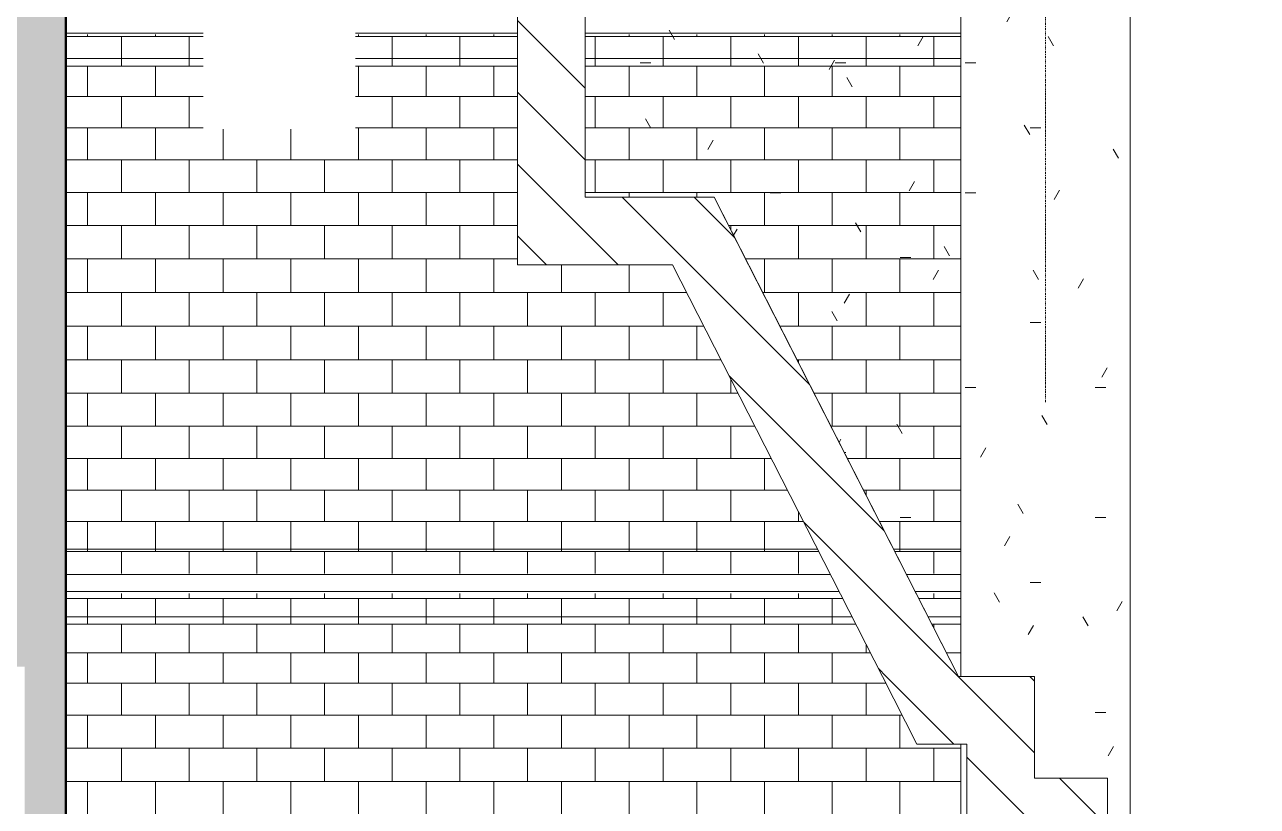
# Model space of a CAD drawing. Header units: inches. Extents: x -956 to 966, y -1111 to 895.
# Drawn here: x -211 to -65.3, y -525.6 to -433.2 of the extents above; entities that cross this region are included whole.
import ezdxf

# ---------------------------------------------------------------- set-up
doc = ezdxf.new("R2010")
doc.units = ezdxf.units.IN
doc.header["$MEASUREMENT"] = 0
doc.linetypes.add('Grid Line 1_4_', pattern=[0.4375, 0.25, -0.0625, 0.0625, -0.0625])
for name, color, linetype, lineweight in [('A-CLNG', 13, 'Continuous', 13), ('A-CLNG-PATT', 13, 'Continuous', 13), ('A-WALL', 113, 'Continuous', 13), ('A-WALL-PATT', 111, 'Continuous', 13), ('I-WALL', 2, 'Continuous', 13), ('S-GRID', 1, 'Continuous', 9)]:
    doc.layers.add(name, color=color, linetype=linetype, lineweight=lineweight)
pattern_1 = [(135, (0, 0), (-4.24264, -4.24264), [])]
pattern_2 = [(0, (0, 0), (30.72, 7.68), [1.267, -21.773, 1.267, -21.773, -122.88]), (0, (0, 0), (30.72, 7.68), [-46.08, 1.267, -44.813, 1.267, -21.773, -53.76]), (0, (0, 0), (30.72, 7.68), [-115.2, 1.267, -14.093, 1.267, -37.133]), (120, (11.52, 3.84), (-22.011075, 22.7643), [1.267, -21.773, 1.267, -21.773, -122.88]), (120, (11.52, 3.84), (-22.011075, 22.7643), [-46.08, 1.267, -44.813, 1.267, -21.773, -53.76]), (120, (11.52, 3.84), (-22.011075, 22.7643), [-115.2, 1.267, -14.093, 1.267, -37.133]), (240, (15.36, 19.2), (-8.708925, -30.4443), [1.267, -21.773, 1.267, -21.773, -122.88]), (240, (15.36, 19.2), (-8.708925, -30.4443), [-46.08, 1.267, -44.813, 1.267, -21.773, -53.76]), (240, (15.36, 19.2), (-8.708925, -30.4443), [-115.2, 1.267, -14.093, 1.267, -37.133])]

# ---------------------------------------------------------------- blocks, each defined once
blk = doc.blocks.new('FP_1_43-7TH FLOOR TELECOM OVERHEAD ROUTING PLAN')
at = {"layer": 'A-CLNG-PATT', "color": 7}
for p, q in [((-206.1, -434.66), (-189.86, -434.66)), ((-203.53, -434.4), (-203.53, -434.66)), ((-199.53, -434.66), (-199.53, -437.24)), ((-195.53, -434.4), (-195.53, -434.66)), ((-191.53, -434.66), (-191.53, -437.24)), ((-171.86, -434.66), (-152.73, -434.66)), ((-171.53, -434.4), (-171.53, -434.66)), ((-167.53, -434.66), (-167.53, -437.24)), ((-163.53, -434.4), (-163.53, -434.66)), ((-159.53, -434.66), (-159.53, -437.24)), ((-155.53, -434.4), (-155.53, -434.66)), ((-203.53, -495.24), (-203.53, -495.49)), ((-195.53, -495.24), (-195.53, -495.49)), ((-187.53, -495.24), (-187.53, -495.49)), ((-179.53, -495.24), (-179.53, -495.49)), ((-171.53, -495.24), (-171.53, -495.49)), ((-163.53, -495.24), (-163.53, -495.49)), ((-155.53, -495.24), (-155.53, -495.49)), ((-147.53, -495.24), (-147.53, -495.49)), ((-139.53, -495.24), (-139.53, -495.49)), ((-131.53, -495.24), (-131.53, -495.49)), ((-123.53, -495.24), (-123.53, -495.49)), ((-206.1, -495.49), (-117.13, -495.49)), ((-199.53, -495.49), (-199.53, -498.09)), ((-191.53, -495.49), (-191.53, -498.09)), ((-183.53, -495.49), (-183.53, -498.09)), ((-175.53, -495.49), (-175.53, -498.09)), ((-167.53, -495.49), (-167.53, -498.09)), ((-159.53, -495.49), (-159.53, -498.09)), ((-151.53, -495.49), (-151.53, -498.09)), ((-143.53, -495.49), (-143.53, -498.09)), ((-135.53, -495.49), (-135.53, -498.09)), ((-127.53, -495.49), (-127.53, -498.09)), ((-119.53, -495.49), (-119.53, -498.09))]:
    blk.add_line(p, q, dxfattribs=at)
at = {"layer": 'A-CLNG-PATT', "color": 50}
for p, q in [((-144.73, -434.66), (-100.32, -434.66)), ((-143.53, -434.66), (-143.53, -437.24)), ((-139.53, -434.4), (-139.53, -434.66)), ((-135.53, -434.66), (-135.53, -437.24)), ((-131.53, -434.4), (-131.53, -434.66)), ((-127.53, -434.66), (-127.53, -437.24)), ((-123.53, -434.4), (-123.53, -434.66)), ((-119.53, -434.66), (-119.53, -437.24)), ((-115.53, -434.4), (-115.53, -434.66)), ((-111.53, -434.66), (-111.53, -437.24)), ((-107.53, -434.4), (-107.53, -434.66)), ((-103.53, -434.66), (-103.53, -437.24)), ((-144.73, -438.13), (-100.32, -438.13)), ((-143.53, -437.24), (-143.53, -438.13)), ((-139.53, -438.13), (-139.53, -441.72)), ((-135.53, -437.24), (-135.53, -438.13)), ((-131.53, -438.13), (-131.53, -441.72)), ((-127.53, -437.24), (-127.53, -438.13)), ((-123.53, -438.13), (-123.53, -441.72)), ((-119.53, -437.24), (-119.53, -438.13)), ((-115.53, -438.13), (-115.53, -441.72)), ((-111.53, -437.24), (-111.53, -438.13)), ((-107.53, -438.13), (-107.53, -441.72)), ((-103.53, -437.24), (-103.53, -438.13)), ((-144.73, -441.72), (-100.32, -441.72)), ((-143.53, -441.72), (-143.53, -445.42)), ((-135.53, -441.72), (-135.53, -445.42)), ((-127.53, -441.72), (-127.53, -445.42)), ((-119.53, -441.72), (-119.53, -445.42)), ((-111.53, -441.72), (-111.53, -445.42)), ((-103.53, -441.72), (-103.53, -445.42)), ((-144.73, -445.42), (-100.32, -445.42)), ((-139.53, -445.42), (-139.53, -449.2)), ((-131.53, -445.42), (-131.53, -449.2)), ((-123.53, -445.42), (-123.53, -449.2)), ((-115.53, -445.42), (-115.53, -449.2)), ((-107.53, -445.42), (-107.53, -449.2)), ((-144.73, -449.2), (-100.32, -449.2)), ((-143.53, -449.2), (-143.53, -453.06)), ((-135.53, -449.2), (-135.53, -453.06)), ((-127.53, -449.2), (-127.53, -453.06)), ((-119.53, -449.2), (-119.53, -453.06)), ((-111.53, -449.2), (-111.53, -453.06)), ((-103.53, -449.2), (-103.53, -453.06)), ((-144.73, -453.06), (-100.32, -453.06)), ((-139.53, -453.06), (-139.53, -453.62)), ((-131.53, -453.06), (-131.53, -453.62)), ((-123.53, -453.06), (-123.53, -456.97)), ((-115.53, -453.06), (-115.53, -456.97)), ((-107.53, -453.06), (-107.53, -456.97)), ((-127.78, -456.97), (-100.32, -456.97)), ((-127.53, -456.97), (-127.53, -457.46)), ((-119.53, -456.97), (-119.53, -460.92)), ((-111.53, -456.97), (-111.53, -460.92)), ((-103.53, -456.97), (-103.53, -460.92)), ((-125.77, -460.92), (-100.32, -460.92)), ((-123.53, -460.92), (-123.53, -464.89)), ((-115.53, -460.92), (-115.53, -464.89)), ((-107.53, -460.92), (-107.53, -464.89)), ((-123.74, -464.89), (-100.32, -464.89)), ((-119.53, -464.89), (-119.53, -468.87)), ((-111.53, -464.89), (-111.53, -468.87)), ((-103.53, -464.89), (-103.53, -468.87)), ((-121.72, -468.87), (-100.32, -468.87)), ((-115.53, -468.87), (-115.53, -472.84)), ((-107.53, -468.87), (-107.53, -472.84)), ((-119.69, -472.84), (-100.32, -472.84)), ((-119.53, -472.84), (-119.53, -473.16)), ((-111.53, -472.84), (-111.53, -476.78)), ((-103.53, -472.84), (-103.53, -476.78)), ((-117.69, -476.78), (-100.32, -476.78)), ((-115.53, -476.78), (-115.53, -480.68)), ((-107.53, -476.78), (-107.53, -480.68)), ((-115.7, -480.68), (-100.32, -480.68)), ((-111.53, -480.68), (-111.53, -484.52)), ((-103.53, -480.68), (-103.53, -484.52)), ((-113.75, -484.52), (-100.32, -484.52)), ((-107.53, -484.52), (-107.53, -488.27)), ((-111.83, -488.27), (-100.32, -488.27)), ((-111.53, -488.27), (-111.53, -488.86)), ((-103.53, -488.27), (-103.53, -491.94)), ((-109.97, -491.94), (-100.32, -491.94)), ((-107.53, -491.94), (-107.53, -495.24)), ((-107.53, -495.24), (-107.53, -495.49)), ((-108.15, -495.49), (-100.32, -495.49)), ((-103.53, -495.49), (-103.53, -498.09))]:
    blk.add_line(p, q, dxfattribs=at)
at = {"layer": 'A-CLNG-PATT', "color": 253}
for p, q in [((-206.1, -438.13), (-189.86, -438.13)), ((-203.53, -438.13), (-203.53, -441.72)), ((-199.53, -437.24), (-199.53, -438.13)), ((-195.53, -438.13), (-195.53, -441.72)), ((-191.53, -437.24), (-191.53, -438.13)), ((-171.86, -438.13), (-152.73, -438.13)), ((-171.53, -438.13), (-171.53, -441.72)), ((-167.53, -437.24), (-167.53, -438.13)), ((-163.53, -438.13), (-163.53, -441.72)), ((-159.53, -437.24), (-159.53, -438.13)), ((-155.53, -438.13), (-155.53, -441.72)), ((-206.1, -441.72), (-189.86, -441.72)), ((-199.53, -441.72), (-199.53, -445.42)), ((-191.53, -441.72), (-191.53, -445.42)), ((-171.86, -441.72), (-152.73, -441.72)), ((-167.53, -441.72), (-167.53, -445.42)), ((-159.53, -441.72), (-159.53, -445.42)), ((-206.1, -445.42), (-189.86, -445.42)), ((-203.53, -445.42), (-203.53, -449.2)), ((-195.53, -445.42), (-195.53, -449.2)), ((-187.53, -445.61), (-187.53, -449.2)), ((-179.53, -445.61), (-179.53, -449.2)), ((-171.86, -445.42), (-152.73, -445.42)), ((-171.53, -445.42), (-171.53, -449.2)), ((-163.53, -445.42), (-163.53, -449.2)), ((-155.53, -445.42), (-155.53, -449.2)), ((-206.1, -449.2), (-152.73, -449.2)), ((-199.53, -449.2), (-199.53, -453.06)), ((-191.53, -449.2), (-191.53, -453.06)), ((-183.53, -449.2), (-183.53, -453.06)), ((-175.53, -449.2), (-175.53, -453.06)), ((-167.53, -449.2), (-167.53, -453.06)), ((-159.53, -449.2), (-159.53, -453.06)), ((-206.1, -453.06), (-152.73, -453.06)), ((-203.53, -453.06), (-203.53, -456.97)), ((-195.53, -453.06), (-195.53, -456.97)), ((-187.53, -453.06), (-187.53, -456.97)), ((-179.53, -453.06), (-179.53, -456.97)), ((-171.53, -453.06), (-171.53, -456.97)), ((-163.53, -453.06), (-163.53, -456.97)), ((-155.53, -453.06), (-155.53, -456.97)), ((-206.1, -456.97), (-152.73, -456.97)), ((-199.53, -456.97), (-199.53, -460.92)), ((-191.53, -456.97), (-191.53, -460.92)), ((-183.53, -456.97), (-183.53, -460.92)), ((-175.53, -456.97), (-175.53, -460.92)), ((-167.53, -456.97), (-167.53, -460.92)), ((-159.53, -456.97), (-159.53, -460.92)), ((-206.1, -460.92), (-152.73, -460.92)), ((-203.53, -460.92), (-203.53, -464.89)), ((-195.53, -460.92), (-195.53, -464.89)), ((-187.53, -460.92), (-187.53, -464.89)), ((-179.53, -460.92), (-179.53, -464.89)), ((-171.53, -460.92), (-171.53, -464.89)), ((-163.53, -460.92), (-163.53, -464.89)), ((-155.53, -460.92), (-155.53, -464.89)), ((-147.53, -461.62), (-147.53, -464.89)), ((-139.53, -461.62), (-139.53, -464.89)), ((-206.1, -464.89), (-132.72, -464.89)), ((-199.53, -464.89), (-199.53, -468.87)), ((-191.53, -464.89), (-191.53, -468.87)), ((-183.53, -464.89), (-183.53, -468.87)), ((-175.53, -464.89), (-175.53, -468.87)), ((-167.53, -464.89), (-167.53, -468.87)), ((-159.53, -464.89), (-159.53, -468.87)), ((-151.53, -464.89), (-151.53, -468.87)), ((-143.53, -464.89), (-143.53, -468.87)), ((-135.53, -464.89), (-135.53, -468.87)), ((-206.1, -468.87), (-130.69, -468.87)), ((-203.53, -468.87), (-203.53, -472.84)), ((-195.53, -468.87), (-195.53, -472.84)), ((-187.53, -468.87), (-187.53, -472.84)), ((-179.53, -468.87), (-179.53, -472.84)), ((-171.53, -468.87), (-171.53, -472.84)), ((-163.53, -468.87), (-163.53, -472.84)), ((-155.53, -468.87), (-155.53, -472.84)), ((-147.53, -468.87), (-147.53, -472.84)), ((-139.53, -468.87), (-139.53, -472.84)), ((-131.53, -468.87), (-131.53, -472.84)), ((-206.1, -472.84), (-128.67, -472.84)), ((-199.53, -472.84), (-199.53, -476.78)), ((-191.53, -472.84), (-191.53, -476.78)), ((-183.53, -472.84), (-183.53, -476.78)), ((-175.53, -472.84), (-175.53, -476.78)), ((-167.53, -472.84), (-167.53, -476.78)), ((-159.53, -472.84), (-159.53, -476.78)), ((-151.53, -472.84), (-151.53, -476.78)), ((-143.53, -472.84), (-143.53, -476.78)), ((-135.53, -472.84), (-135.53, -476.78)), ((-127.53, -475.08), (-127.53, -476.78)), ((-206.1, -476.78), (-126.66, -476.78)), ((-203.53, -476.78), (-203.53, -480.68)), ((-195.53, -476.78), (-195.53, -480.68)), ((-187.53, -476.78), (-187.53, -480.68)), ((-179.53, -476.78), (-179.53, -480.68)), ((-171.53, -476.78), (-171.53, -480.68)), ((-163.53, -476.78), (-163.53, -480.68)), ((-155.53, -476.78), (-155.53, -480.68)), ((-147.53, -476.78), (-147.53, -480.68)), ((-139.53, -476.78), (-139.53, -480.68)), ((-131.53, -476.78), (-131.53, -480.68)), ((-206.1, -480.68), (-124.68, -480.68)), ((-199.53, -480.68), (-199.53, -484.52)), ((-191.53, -480.68), (-191.53, -484.52)), ((-183.53, -480.68), (-183.53, -484.52)), ((-175.53, -480.68), (-175.53, -484.52)), ((-167.53, -480.68), (-167.53, -484.52)), ((-159.53, -480.68), (-159.53, -484.52)), ((-151.53, -480.68), (-151.53, -484.52)), ((-143.53, -480.68), (-143.53, -484.52)), ((-135.53, -480.68), (-135.53, -484.52)), ((-127.53, -480.68), (-127.53, -484.52)), ((-206.1, -484.52), (-122.73, -484.52)), ((-203.53, -484.52), (-203.53, -488.27)), ((-195.53, -484.52), (-195.53, -488.27)), ((-187.53, -484.52), (-187.53, -488.27)), ((-179.53, -484.52), (-179.53, -488.27)), ((-171.53, -484.52), (-171.53, -488.27)), ((-163.53, -484.52), (-163.53, -488.27)), ((-155.53, -484.52), (-155.53, -488.27)), ((-147.53, -484.52), (-147.53, -488.27)), ((-139.53, -484.52), (-139.53, -488.27)), ((-131.53, -484.52), (-131.53, -488.27)), ((-123.53, -484.52), (-123.53, -488.27)), ((-206.1, -488.27), (-120.81, -488.27)), ((-199.53, -488.27), (-199.53, -491.94)), ((-191.53, -488.27), (-191.53, -491.94)), ((-183.53, -488.27), (-183.53, -491.94)), ((-175.53, -488.27), (-175.53, -491.94)), ((-167.53, -488.27), (-167.53, -491.94)), ((-159.53, -488.27), (-159.53, -491.94)), ((-151.53, -488.27), (-151.53, -491.94)), ((-143.53, -488.27), (-143.53, -491.94)), ((-135.53, -488.27), (-135.53, -491.94)), ((-127.53, -488.27), (-127.53, -491.94)), ((-119.53, -490.78), (-119.53, -491.94)), ((-206.1, -491.94), (-118.94, -491.94)), ((-203.53, -491.94), (-203.53, -495.24)), ((-195.53, -491.94), (-195.53, -495.24)), ((-187.53, -491.94), (-187.53, -495.24)), ((-179.53, -491.94), (-179.53, -495.24)), ((-171.53, -491.94), (-171.53, -495.24)), ((-163.53, -491.94), (-163.53, -495.24)), ((-155.53, -491.94), (-155.53, -495.24)), ((-147.53, -491.94), (-147.53, -495.24)), ((-139.53, -491.94), (-139.53, -495.24)), ((-131.53, -491.94), (-131.53, -495.24)), ((-123.53, -491.94), (-123.53, -495.24))]:
    blk.add_line(p, q, dxfattribs=at)
blk = doc.blocks.new('FP_1_44-7TH FLOOR TELECOM OVERHEAD ROUTING PLAN')
at = {"layer": 'A-CLNG-PATT', "color": 7}
for p, q in [((-206.1, -501.04), (-114.31, -501.04)), ((-203.53, -501.04), (-203.53, -502.54)), ((-199.53, -500.45), (-199.53, -501.04)), ((-195.53, -501.04), (-195.53, -502.54)), ((-191.53, -500.45), (-191.53, -501.04)), ((-187.53, -501.04), (-187.53, -502.54)), ((-183.53, -500.45), (-183.53, -501.04)), ((-179.53, -501.04), (-179.53, -502.54)), ((-175.53, -500.45), (-175.53, -501.04)), ((-171.53, -501.04), (-171.53, -502.54)), ((-167.53, -500.45), (-167.53, -501.04)), ((-163.53, -501.04), (-163.53, -502.54)), ((-159.53, -500.45), (-159.53, -501.04)), ((-155.53, -501.04), (-155.53, -502.54)), ((-151.53, -500.45), (-151.53, -501.04)), ((-147.53, -501.04), (-147.53, -502.54)), ((-143.53, -500.45), (-143.53, -501.04)), ((-139.53, -501.04), (-139.53, -502.54)), ((-135.53, -500.45), (-135.53, -501.04)), ((-131.53, -501.04), (-131.53, -502.54)), ((-127.53, -500.45), (-127.53, -501.04)), ((-123.53, -501.04), (-123.53, -502.54)), ((-119.53, -500.45), (-119.53, -501.04)), ((-115.53, -501.04), (-115.53, -502.54)), ((-203.53, -502.54), (-203.53, -503.24)), ((-195.53, -502.54), (-195.53, -503.24)), ((-187.53, -502.54), (-187.53, -503.24)), ((-179.53, -502.54), (-179.53, -503.24)), ((-171.53, -502.54), (-171.53, -503.24)), ((-163.53, -502.54), (-163.53, -503.24)), ((-155.53, -502.54), (-155.53, -503.24)), ((-147.53, -502.54), (-147.53, -503.24)), ((-139.53, -502.54), (-139.53, -503.24)), ((-131.53, -502.54), (-131.53, -503.24)), ((-123.53, -502.54), (-123.53, -503.24)), ((-115.53, -502.54), (-115.53, -503.24))]:
    blk.add_line(p, q, dxfattribs=at)
at = {"layer": 'A-CLNG-PATT', "color": 50}
for p, q in [((-105.33, -501.04), (-100.32, -501.04)), ((-103.53, -500.45), (-103.53, -501.04)), ((-103.76, -504.11), (-100.32, -504.11)), ((-103.53, -504.11), (-103.53, -504.56)), ((-102.05, -507.47), (-100.32, -507.47))]:
    blk.add_line(p, q, dxfattribs=at)
at = {"layer": 'A-CLNG-PATT', "color": 253}
for p, q in [((-203.53, -503.24), (-203.53, -504.11)), ((-195.53, -503.24), (-195.53, -504.11)), ((-187.53, -503.24), (-187.53, -504.11)), ((-179.53, -503.24), (-179.53, -504.11)), ((-171.53, -503.24), (-171.53, -504.11)), ((-163.53, -503.24), (-163.53, -504.11)), ((-155.53, -503.24), (-155.53, -504.11)), ((-147.53, -503.24), (-147.53, -504.11)), ((-139.53, -503.24), (-139.53, -504.11)), ((-131.53, -503.24), (-131.53, -504.11)), ((-123.53, -503.24), (-123.53, -504.11)), ((-115.53, -503.24), (-115.53, -504.11)), ((-206.1, -504.11), (-112.74, -504.11)), ((-199.53, -504.11), (-199.53, -505.76)), ((-191.53, -504.11), (-191.53, -505.76)), ((-183.53, -504.11), (-183.53, -505.76)), ((-175.53, -504.11), (-175.53, -505.76)), ((-167.53, -504.11), (-167.53, -505.76)), ((-159.53, -504.11), (-159.53, -505.76)), ((-151.53, -504.11), (-151.53, -505.76)), ((-143.53, -504.11), (-143.53, -505.76)), ((-135.53, -504.11), (-135.53, -505.76)), ((-127.53, -504.11), (-127.53, -505.76)), ((-119.53, -504.11), (-119.53, -505.76)), ((-199.53, -505.76), (-199.53, -507.47)), ((-191.53, -505.76), (-191.53, -507.47)), ((-183.53, -505.76), (-183.53, -507.47)), ((-175.53, -505.76), (-175.53, -507.47)), ((-167.53, -505.76), (-167.53, -507.47)), ((-159.53, -505.76), (-159.53, -507.47)), ((-151.53, -505.76), (-151.53, -507.47)), ((-143.53, -505.76), (-143.53, -507.47)), ((-135.53, -505.76), (-135.53, -507.47)), ((-127.53, -505.76), (-127.53, -507.47)), ((-119.53, -505.76), (-119.53, -507.47)), ((-111.53, -506.48), (-111.53, -507.47)), ((-206.1, -507.47), (-111.03, -507.47)), ((-203.53, -507.47), (-203.53, -509.25)), ((-195.53, -507.47), (-195.53, -509.25)), ((-187.53, -507.47), (-187.53, -509.25)), ((-179.53, -507.47), (-179.53, -509.25)), ((-171.53, -507.47), (-171.53, -509.25)), ((-163.53, -507.47), (-163.53, -509.25)), ((-155.53, -507.47), (-155.53, -509.25)), ((-147.53, -507.47), (-147.53, -509.25)), ((-139.53, -507.47), (-139.53, -509.25)), ((-131.53, -507.47), (-131.53, -509.25)), ((-123.53, -507.47), (-123.53, -509.25)), ((-115.53, -507.47), (-115.53, -509.25)), ((-203.53, -509.25), (-203.53, -511.07)), ((-195.53, -509.25), (-195.53, -511.07)), ((-187.53, -509.25), (-187.53, -511.07)), ((-179.53, -509.25), (-179.53, -511.07)), ((-171.53, -509.25), (-171.53, -511.07)), ((-163.53, -509.25), (-163.53, -511.07)), ((-155.53, -509.25), (-155.53, -511.07)), ((-147.53, -509.25), (-147.53, -511.07)), ((-139.53, -509.25), (-139.53, -511.07)), ((-131.53, -509.25), (-131.53, -511.07)), ((-123.53, -509.25), (-123.53, -511.07)), ((-115.53, -509.25), (-115.53, -511.07)), ((-206.1, -511.07), (-109.19, -511.07)), ((-199.53, -511.07), (-199.53, -512.94)), ((-191.53, -511.07), (-191.53, -512.94)), ((-183.53, -511.07), (-183.53, -512.94)), ((-175.53, -511.07), (-175.53, -512.94)), ((-167.53, -511.07), (-167.53, -512.94)), ((-159.53, -511.07), (-159.53, -512.94)), ((-151.53, -511.07), (-151.53, -512.94)), ((-143.53, -511.07), (-143.53, -512.94)), ((-135.53, -511.07), (-135.53, -512.94)), ((-127.53, -511.07), (-127.53, -512.94)), ((-119.53, -511.07), (-119.53, -512.94)), ((-111.53, -511.07), (-111.53, -512.94)), ((-199.53, -512.94), (-199.53, -514.85)), ((-191.53, -512.94), (-191.53, -514.85)), ((-183.53, -512.94), (-183.53, -514.85)), ((-175.53, -512.94), (-175.53, -514.85)), ((-167.53, -512.94), (-167.53, -514.85)), ((-159.53, -512.94), (-159.53, -514.85)), ((-151.53, -512.94), (-151.53, -514.85)), ((-143.53, -512.94), (-143.53, -514.85)), ((-135.53, -512.94), (-135.53, -514.85)), ((-127.53, -512.94), (-127.53, -514.85)), ((-119.53, -512.94), (-119.53, -514.85)), ((-111.53, -512.94), (-111.53, -514.85)), ((-206.1, -514.85), (-107.27, -514.85)), ((-203.53, -514.85), (-203.53, -516.79)), ((-195.53, -514.85), (-195.53, -516.79)), ((-187.53, -514.85), (-187.53, -516.79)), ((-179.53, -514.85), (-179.53, -516.79)), ((-171.53, -514.85), (-171.53, -516.79)), ((-163.53, -514.85), (-163.53, -516.79)), ((-155.53, -514.85), (-155.53, -516.79)), ((-147.53, -514.85), (-147.53, -516.79)), ((-139.53, -514.85), (-139.53, -516.79)), ((-131.53, -514.85), (-131.53, -516.79)), ((-123.53, -514.85), (-123.53, -516.79)), ((-115.53, -514.85), (-115.53, -516.79)), ((-107.53, -514.85), (-107.53, -516.79)), ((-203.53, -516.79), (-203.53, -518.75)), ((-195.53, -516.79), (-195.53, -518.75)), ((-187.53, -516.79), (-187.53, -518.75)), ((-179.53, -516.79), (-179.53, -518.75)), ((-171.53, -516.79), (-171.53, -518.75)), ((-163.53, -516.79), (-163.53, -518.75)), ((-155.53, -516.79), (-155.53, -518.75)), ((-147.53, -516.79), (-147.53, -518.75)), ((-139.53, -516.79), (-139.53, -518.75)), ((-131.53, -516.79), (-131.53, -518.75)), ((-123.53, -516.79), (-123.53, -518.75)), ((-115.53, -516.79), (-115.53, -518.75)), ((-107.53, -516.79), (-107.53, -518.75)), ((-206.1, -518.75), (-100.32, -518.75)), ((-199.53, -518.75), (-199.53, -520.72)), ((-191.53, -518.75), (-191.53, -520.72)), ((-183.53, -518.75), (-183.53, -520.72)), ((-175.53, -518.75), (-175.53, -520.72)), ((-167.53, -518.75), (-167.53, -520.72)), ((-159.53, -518.75), (-159.53, -520.72)), ((-151.53, -518.75), (-151.53, -520.72)), ((-143.53, -518.75), (-143.53, -520.72)), ((-135.53, -518.75), (-135.53, -520.72)), ((-127.53, -518.75), (-127.53, -520.72)), ((-119.53, -518.75), (-119.53, -520.72)), ((-111.53, -518.75), (-111.53, -520.72)), ((-103.53, -518.75), (-103.53, -520.72)), ((-199.53, -520.72), (-199.53, -522.7)), ((-191.53, -520.72), (-191.53, -522.7)), ((-183.53, -520.72), (-183.53, -522.7)), ((-175.53, -520.72), (-175.53, -522.7)), ((-167.53, -520.72), (-167.53, -522.7)), ((-159.53, -520.72), (-159.53, -522.7)), ((-151.53, -520.72), (-151.53, -522.7)), ((-143.53, -520.72), (-143.53, -522.7)), ((-135.53, -520.72), (-135.53, -522.7)), ((-127.53, -520.72), (-127.53, -522.7)), ((-119.53, -520.72), (-119.53, -522.7)), ((-111.53, -520.72), (-111.53, -522.7)), ((-103.53, -520.72), (-103.53, -522.7)), ((-206.1, -522.7), (-100.32, -522.7)), ((-203.53, -522.7), (-203.53, -524.68)), ((-195.53, -522.7), (-195.53, -524.68)), ((-187.53, -522.7), (-187.53, -524.68)), ((-179.53, -522.7), (-179.53, -524.68)), ((-171.53, -522.7), (-171.53, -524.68)), ((-163.53, -522.7), (-163.53, -524.68)), ((-155.53, -522.7), (-155.53, -524.68)), ((-147.53, -522.7), (-147.53, -524.68)), ((-139.53, -522.7), (-139.53, -524.68)), ((-131.53, -522.7), (-131.53, -524.68)), ((-123.53, -522.7), (-123.53, -524.68)), ((-115.53, -522.7), (-115.53, -524.68)), ((-107.53, -522.7), (-107.53, -524.68)), ((-203.53, -524.68), (-203.53, -526.65)), ((-195.53, -524.68), (-195.53, -526.65)), ((-187.53, -524.68), (-187.53, -526.65)), ((-179.53, -524.68), (-179.53, -526.65)), ((-171.53, -524.68), (-171.53, -526.65)), ((-163.53, -524.68), (-163.53, -526.65)), ((-155.53, -524.68), (-155.53, -526.65)), ((-147.53, -524.68), (-147.53, -526.65)), ((-139.53, -524.68), (-139.53, -526.65)), ((-131.53, -524.68), (-131.53, -526.65)), ((-123.53, -524.68), (-123.53, -526.65)), ((-115.53, -524.68), (-115.53, -526.65)), ((-107.53, -524.68), (-107.53, -526.65))]:
    blk.add_line(p, q, dxfattribs=at)
blk = doc.blocks.new('7th Floor Vault1 - 7th Floor Vault-3159684-7TH FLOOR TELECOM OVERHEAD ROUTING PLAN')
at = {"layer": 'A-CLNG', "color": 10, "lineweight": 9}
for p, q in [((-100.32, -429.24), (-100.32, -437.24)), ((-100.32, -434.24), (-100.32, -432.24)), ((-100.32, -434.24), (-144.73, -434.24)), ((-100.32, -437.24), (-100.32, -434.24)), ((-100.32, -437.24), (-100.32, -434.24)), ((-100.32, -434.24), (-100.32, -437.22)), ((-100.32, -437.24), (-144.73, -437.24)), ((-100.32, -437.24), (-144.73, -437.24)), ((-100.32, -437.22), (-100.32, -495.27)), ((-100.32, -495.24), (-100.32, -437.24)), ((-100.32, -495.24), (-108.28, -495.24)), ((-100.32, -495.24), (-108.28, -495.24)), ((-100.32, -498.24), (-100.32, -495.24)), ((-100.32, -498.24), (-100.32, -495.24)), ((-100.32, -495.24), (-100.32, -503.24)), ((-100.32, -495.27), (-100.32, -498.24)), ((-100.32, -498.24), (-106.75, -498.24)), ((-100.32, -500.24), (-100.32, -498.24)), ((-100.32, -500.24), (-105.73, -500.24)), ((-100.32, -503.24), (-100.32, -500.24)), ((-100.32, -503.24), (-100.32, -500.24)), ((-100.32, -500.24), (-100.32, -503.24)), ((-100.32, -503.24), (-104.2, -503.24)), ((-100.32, -503.24), (-104.2, -503.24)), ((-100.32, -510.28), (-100.32, -503.24)), ((-100.32, -503.24), (-100.32, -510.27)), ((-100.32, -529.62), (-100.32, -518.28))]:
    blk.add_line(p, q, dxfattribs=at)
at = {"layer": 'A-CLNG', "color": 254, "lineweight": 9}
for p, q in [((-189.86, -434.24), (-206.1, -434.24)), ((-152.73, -434.24), (-171.86, -434.24)), ((-189.86, -437.24), (-206.1, -437.24)), ((-152.73, -437.24), (-171.86, -437.24)), ((-117.26, -495.24), (-206.1, -495.24)), ((-115.73, -498.24), (-206.1, -498.24)), ((-114.71, -500.24), (-206.1, -500.24)), ((-113.18, -503.24), (-206.1, -503.24))]:
    blk.add_line(p, q, dxfattribs=at)
at = {"layer": 'A-CLNG', "color": 9, "lineweight": 9}
for p, q in [((-189.86, -437.24), (-206.1, -437.24)), ((-152.73, -437.24), (-171.86, -437.24)), ((-117.26, -495.24), (-206.1, -495.24)), ((-113.18, -503.24), (-206.1, -503.24)), ((-100.32, -518.27), (-100.32, -529.63))]:
    blk.add_line(p, q, dxfattribs=at)
for name in ['FP_1_43-7TH FLOOR TELECOM OVERHEAD ROUTING PLAN', 'FP_1_44-7TH FLOOR TELECOM OVERHEAD ROUTING PLAN']:
    blk.add_blockref(name, (0, 0), dxfattribs=at)

msp = doc.modelspace()

# ---------------------------------------------------------------- hatches: boundary and pattern name
at = {"layer": 'A-CLNG-PATT'}
h = msp.add_hatch(dxfattribs=at)
h.set_pattern_fill('FP1_12', color=253, style=0, pattern_type=2)
h.set_pattern_definition(pattern_2)
h.paths.add_polyline_path([(-294.34, -537.62), (-227.98, -537.62), (-227.98, -527.62), (-219.98, -527.62), (-219.98, -509.12), (-210.98, -509.12), (-210.98, -364.18), (-211.98, -364.18), (-211.98, -243.37), (-299.98, -243.37), (-299.98, -537.62)], flags=0)
h.paths.add_polyline_path([(-606.23, -537.62), (-602.07, -537.62), (-602.07, -532.87), (-606.23, -532.87), (-606.23, -535.37)], flags=0)
h.paths.add_polyline_path([(-561.64, -537.62), (-356.48, -537.62), (-356.48, -525.62), (-323.98, -525.62), (-323.98, -537.62), (-305.35, -537.62), (-305.35, -525.37), (-321.35, -525.37), (-321.35, -427.37), (-305.35, -427.37), (-305.35, -243.37), (-386.84, -243.37), (-386.84, -318.61), (-390.84, -318.61), (-390.84, -243.37), (-496.9, -243.37), (-496.9, -318.61), (-500.9, -318.61), (-500.9, -243.37), (-562.04, -243.37), (-562.04, -427.37), (-500.9, -427.37), (-500.9, -402.61), (-496.9, -402.61), (-496.9, -427.37), (-390.84, -427.37), (-390.84, -402.61), (-386.84, -402.61), (-386.84, -427.37), (-370.04, -427.37), (-370.04, -525.37), (-578.04, -525.37), (-578.04, -243.37), (-578.35, -243.37), (-578.35, -528.62), (-563.48, -528.62), (-563.48, -537.62)], flags=0)
h.paths.add_polyline_path([(-567.73, -537.62), (-567.73, -532.87), (-578.07, -532.87), (-578.07, -537.62), (-572.48, -537.62)], flags=0)
h.paths.add_polyline_path([(-352.23, -537.62), (-349.48, -537.62), (-349.48, -529.87), (-352.23, -529.87), (-352.23, -536.61)], flags=0)
h.paths.add_polyline_path([(-680.44, -535.37), (-610.48, -535.37), (-610.48, -528.62), (-583.23, -528.62), (-583.23, -526.62), (-662.91, -526.62), (-662.91, -498.61), (-665.8, -498.61), (-665.8, -402.61), (-661.8, -402.61), (-661.8, -428.62), (-583.23, -428.62), (-583.23, -422.62), (-598.91, -422.62), (-598.91, -386.62), (-662.91, -386.62), (-662.91, -318.61), (-665.8, -318.61), (-665.8, -243.37), (-666.35, -243.37), (-666.35, -246.62), (-730.35, -246.62), (-730.35, -243.37), (-762.35, -243.37), (-762.35, -246.62), (-771.86, -246.62), (-771.86, -288.62), (-694.91, -288.62), (-694.91, -386.62), (-790.91, -386.62), (-790.91, -288.62), (-775.86, -288.62), (-775.86, -246.62), (-842.35, -246.62), (-842.35, -243.37), (-853.35, -243.37), (-853.35, -535.37), (-710.14, -535.37)], flags=0)
h.paths.add_polyline_path([(-834.85, -526.62), (-850.85, -526.62), (-850.85, -428.62), (-706.85, -428.62), (-706.85, -526.62), (-828.94, -526.62)], flags=0)
h.paths.add_polyline_path([(-255.48, -481.68), (-256.53, -481.54), (-257.51, -481.14), (-258.35, -480.49), (-259, -479.65), (-259.4, -478.67), (-259.54, -477.62), (-259.4, -476.57), (-259, -475.59), (-258.35, -474.75), (-257.51, -474.1), (-256.53, -473.7), (-255.48, -473.56), (-254.43, -473.7), (-253.45, -474.1), (-252.6, -474.75), (-251.96, -475.59), (-251.55, -476.57), (-251.41, -477.62), (-251.55, -478.67), (-251.96, -479.65), (-252.6, -480.49), (-253.45, -481.14), (-254.43, -481.54)], flags=0)
h.paths.add_polyline_path([(-255.48, -421.68), (-256.53, -421.54), (-257.51, -421.14), (-258.35, -420.49), (-259, -419.65), (-259.4, -418.67), (-259.54, -417.62), (-259.4, -416.57), (-259, -415.59), (-258.35, -414.75), (-257.51, -414.1), (-256.53, -413.7), (-255.48, -413.56), (-254.43, -413.7), (-253.45, -414.1), (-252.6, -414.75), (-251.96, -415.59), (-251.55, -416.57), (-251.41, -417.62), (-251.55, -418.67), (-251.96, -419.65), (-252.6, -420.49), (-253.45, -421.14), (-254.43, -421.54)], flags=0)
h.paths.add_polyline_path([(-255.48, -361.68), (-256.53, -361.54), (-257.51, -361.14), (-258.35, -360.49), (-259, -359.65), (-259.4, -358.67), (-259.54, -357.62), (-259.4, -356.57), (-259, -355.59), (-258.35, -354.75), (-257.51, -354.1), (-256.53, -353.7), (-255.48, -353.56), (-254.43, -353.7), (-253.45, -354.1), (-252.6, -354.75), (-251.96, -355.59), (-251.55, -356.57), (-251.41, -357.62), (-251.55, -358.67), (-251.96, -359.65), (-252.6, -360.49), (-253.45, -361.14), (-254.43, -361.54)], flags=0)
h.paths.add_polyline_path([(-255.48, -301.68), (-256.53, -301.54), (-257.51, -301.14), (-258.35, -300.49), (-259, -299.65), (-259.4, -298.67), (-259.54, -297.62), (-259.4, -296.57), (-259, -295.59), (-258.35, -294.75), (-257.51, -294.1), (-256.53, -293.7), (-255.48, -293.56), (-254.43, -293.7), (-253.45, -294.1), (-252.6, -294.75), (-251.96, -295.59), (-251.55, -296.57), (-251.41, -297.62), (-251.55, -298.67), (-251.96, -299.65), (-252.6, -300.49), (-253.45, -301.14), (-254.43, -301.54)], flags=0)
h.paths.add_polyline_path([(-661.8, -288.62), (-598.91, -288.62), (-598.91, -252.62), (-583.23, -252.62), (-583.23, -243.37), (-661.8, -243.37), (-661.8, -282.19)], flags=0)
h.paths.add_polyline_path([(-258.35, -241.12), (-257.53, -241.12), (-258.35, -240.49), (-259, -239.65), (-259.4, -238.67), (-259.54, -237.62), (-259.4, -236.57), (-259, -235.59), (-258.35, -234.75), (-257.51, -234.1), (-256.53, -233.7), (-255.48, -233.56), (-254.43, -233.7), (-253.45, -234.1), (-252.6, -234.75), (-251.96, -235.59), (-251.55, -236.57), (-251.41, -237.62), (-251.55, -238.67), (-251.96, -239.65), (-252.6, -240.49), (-253.42, -241.12), (-211.98, -241.12), (-211.98, -209.62), (-299.98, -209.62), (-299.98, -241.12), (-259, -241.12)], flags=0)
h.paths.add_polyline_path([(-578.35, -241.12), (-578.04, -241.12), (-578.04, -231.37), (-562.04, -231.37), (-562.04, -241.12), (-500.9, -241.12), (-500.9, -222.61), (-496.9, -222.61), (-496.9, -241.12), (-390.84, -241.12), (-390.84, -222.61), (-386.84, -222.61), (-386.84, -241.12), (-305.35, -241.12), (-305.35, -209.62), (-363.1, -209.62), (-363.1, -212.62), (-337.6, -212.62), (-337.6, -238.12), (-363.1, -238.12), (-363.1, -213.62), (-559.1, -213.62), (-559.1, -209.62), (-578.35, -209.62), (-578.35, -235.91)], flags=0)
h.paths.add_polyline_path([(-621.04, -241.12), (-583.23, -241.12), (-583.23, -209.62), (-666.35, -209.62), (-666.35, -241.12), (-665.8, -241.12), (-665.8, -222.61), (-661.8, -222.61), (-661.8, -241.12), (-650.74, -241.12)], flags=0)
h.paths.add_polyline_path([(-842.35, -241.12), (-842.35, -209.62), (-853.35, -209.62), (-853.35, -241.12)], flags=0)
h.paths.add_polyline_path([(-762.35, -241.12), (-730.35, -241.12), (-730.35, -209.62), (-762.35, -209.62), (-762.35, -222.78)], flags=0)
h.paths.add_polyline_path([(-578.35, -207.37), (-559.1, -207.37), (-559.1, -197.62), (-578.35, -197.62), (-578.35, -202.98)], flags=0)
h.paths.add_polyline_path([(-363.1, -207.37), (-305.35, -207.37), (-305.35, -197.62), (-363.1, -197.62), (-363.1, -202.98)], flags=0)
h.paths.add_polyline_path([(-294.34, -207.37), (-211.98, -207.37), (-211.98, -186.24), (-210.98, -186.24), (-210.98, -48.37), (45.27, -48.37), (45.27, -53.62), (99.27, -53.62), (99.27, -48.37), (317.04, -48.37), (317.04, 11.88), (228.2, 11.88), (228.2, 5.39), (224.2, 5.39), (224.2, 11.88), (-11.8, 11.88), (-11.8, 5.39), (-15.8, 5.39), (-15.8, 11.88), (-363.1, 11.88), (-363.1, 37.38), (-340.48, 37.38), (-340.48, 40.38), (-412.8, 40.38), (-412.8, 8.88), (-336.96, 8.84), (-336.96, 6.63), (-412.8, 6.63), (-412.8, 5.39), (-416.8, 5.39), (-416.8, 6.63), (-532.8, 6.63), (-532.8, 5.39), (-536.8, 5.39), (-536.8, 6.63), (-652.8, 6.63), (-652.8, 5.39), (-656.8, 5.39), (-656.8, 6.63), (-772.86, 6.63), (-772.86, 5.39), (-776.86, 5.39), (-776.86, 6.63), (-853.35, 6.63), (-853.35, -192.24), (-838.91, -192.24), (-838.91, -190.24), (-318.91, -190.24), (-318.91, -192.24), (-299.98, -192.24), (-299.98, -207.37)], flags=0)
h.paths.add_polyline_path([(-583.23, -207.37), (-583.23, -197.62), (-666.35, -197.62), (-666.35, -207.37), (-591.34, -207.37)], flags=0)
h.paths.add_polyline_path([(-853.35, -207.37), (-842.35, -207.37), (-842.35, -197.62), (-853.35, -197.62), (-853.35, -202.98)], flags=0)
h.paths.add_polyline_path([(-739.84, -207.37), (-730.35, -207.37), (-730.35, -197.62), (-762.35, -197.62), (-762.35, -207.37)], flags=0)
h.paths.add_polyline_path([(-772.92, -162.61), (-776.8, -162.61), (-776.8, -66.61), (-772.8, -66.61), (-772.8, -162.61)], flags=0)
h.paths.add_polyline_path([(-532.92, -162.61), (-536.8, -162.61), (-536.8, -66.61), (-532.8, -66.61), (-532.8, -162.61)], flags=0)
h.paths.add_polyline_path([(-656.8, -162.61), (-656.8, -66.61), (-652.8, -66.61), (-652.8, -162.61), (-656.67, -162.61)], flags=0)
h.paths.add_polyline_path([(-416.8, -162.61), (-416.8, -66.61), (-412.8, -66.61), (-412.8, -162.61), (-416.67, -162.61)], flags=0)
h.paths.add_polyline_path([(-280.92, -162.61), (-284.8, -162.61), (-284.8, -66.61), (-280.8, -66.61), (-280.8, -162.61), (-280.92, -162.61)], flags=0)
h.paths.add_polyline_path([(-769.54, 8.88), (-656.8, 8.88), (-656.8, 40.38), (-772.86, 40.38), (-772.86, 8.88)], flags=0)
h.paths.add_polyline_path([(-621.04, 8.88), (-536.8, 8.88), (-536.8, 40.38), (-652.8, 40.38), (-652.8, 8.88), (-650.74, 8.88)], flags=0)
h.paths.add_polyline_path([(-776.86, 8.88), (-776.86, 40.38), (-853.35, 40.38), (-853.35, 8.88), (-799.24, 8.88)], flags=0)
h.paths.add_polyline_path([(-416.8, 8.88), (-416.8, 40.38), (-532.8, 40.38), (-532.8, 8.88), (-442.84, 8.88)], flags=0)
h.paths.add_polyline_path([(121.46, 14.13), (224.2, 14.13), (224.2, 35.13), (116.9, 35.13), (116.9, 14.13)], flags=0)
h.paths.add_polyline_path([(62.06, 14.13), (91.4, 14.13), (91.4, 35.13), (-11.8, 35.13), (-11.8, 14.13), (32.36, 14.13)], flags=0)
h.paths.add_polyline_path([(-95.08, 14.13), (-15.8, 14.13), (-15.8, 35.13), (-95.08, 35.13), (-95.08, 27.07), (-124.33, 27.07), (-124.33, 14.13), (-116.14, 14.13)], flags=0)
h.paths.add_polyline_path([(228.2, 14.13), (317.04, 14.13), (317.04, 35.13), (228.2, 35.13), (228.2, 34.65)], flags=0)
h.paths.add_polyline_path([(-335.1, 17.26), (-335.1, 41.51), (-335.6, 41.51), (-335.6, 17.26)], flags=0)
h.paths.add_polyline_path([(94.52, 34.26), (114.65, 34.26), (114.65, 35.13), (93.65, 35.13), (93.65, 34.26)], flags=0)
h.paths.add_polyline_path([(240.26, 37.38), (317.04, 37.38), (317.04, 58.26), (315.04, 58.26), (315.04, 261.88), (228.2, 261.88), (228.2, 173.39), (224.2, 173.39), (224.2, 261.88), (-11.8, 261.88), (-11.8, 173.39), (-15.8, 173.39), (-15.8, 261.88), (-95.08, 261.88), (-95.08, 225.07), (-94.33, 225.05), (-94.33, 126.07), (-95.08, 126.07), (-95.08, 37.38), (-15.8, 37.38), (-15.8, 101.39), (-11.8, 101.39), (-11.8, 37.38), (224.2, 37.38), (224.2, 101.39), (228.2, 101.39), (228.2, 37.38)], flags=0)
h.paths.add_polyline_path([(-412.8, 42.63), (-340.48, 42.63), (-340.48, 256.63), (-412.8, 256.63), (-412.8, 173.39), (-416.8, 173.39), (-416.8, 256.63), (-532.8, 256.63), (-532.8, 173.39), (-536.8, 173.39), (-536.8, 256.63), (-652.8, 256.63), (-652.8, 173.39), (-656.8, 173.39), (-656.8, 256.63), (-772.8, 256.63), (-772.8, 173.39), (-776.8, 173.39), (-776.8, 256.63), (-853.35, 256.63), (-853.35, 42.63), (-776.86, 42.63), (-776.86, 101.39), (-772.86, 101.39), (-772.86, 42.63), (-656.8, 42.63), (-656.8, 101.39), (-652.8, 101.39), (-652.8, 42.63), (-536.8, 42.63), (-536.8, 101.39), (-532.8, 101.39), (-532.8, 42.63), (-416.8, 42.63), (-416.8, 101.39), (-412.8, 101.39), (-412.8, 74.26)], flags=0)
h.paths.add_polyline_path([(108.08, 52.39), (104.2, 52.39), (104.2, 100.39), (108.2, 100.39), (108.2, 52.39)], flags=0)
h.paths.add_polyline_path([(106.61, 173.39), (104.2, 173.39), (104.2, 221.39), (108.2, 221.39), (108.2, 173.39), (108.08, 173.39)], flags=0)
h.paths.add_polyline_path([(-652.8, 258.88), (-536.8, 258.88), (-536.8, 269.39), (-532.8, 269.39), (-532.8, 258.88), (-416.8, 258.88), (-416.8, 269.39), (-412.8, 269.39), (-412.8, 258.88), (-340.48, 258.88), (-340.48, 261.88), (-363.1, 261.88), (-363.1, 287.38), (-340.48, 287.38), (-340.48, 290.38), (-853.35, 290.38), (-853.35, 258.88), (-776.8, 258.88), (-776.8, 269.39), (-772.8, 269.39), (-772.8, 258.88), (-656.8, 258.88), (-656.8, 269.39), (-652.8, 269.39), (-652.8, 269.26)], flags=0)
h.paths.add_polyline_path([(-27.04, 264.13), (-15.8, 264.13), (-15.8, 269.39), (-11.8, 269.39), (-11.8, 264.13), (93.04, 264.13), (93.04, 285.13), (-95.08, 285.13), (-95.08, 264.13), (-48.94, 264.13)], flags=0)
h.paths.add_polyline_path([(315.04, 264.13), (315.04, 285.13), (116.9, 285.13), (116.9, 264.13), (224.2, 264.13), (224.2, 269.39), (228.2, 269.39), (228.2, 264.13), (299.66, 264.13)], flags=0)
h.paths.add_polyline_path([(-55.95, 287.38), (315.04, 287.38), (315.04, 490.26), (317.04, 490.26), (317.04, 506.51), (-95.08, 506.51), (-95.08, 423.07), (-94.33, 423.05), (-94.33, 324.07), (-95.08, 324.07), (-95.08, 287.38), (-56.74, 287.38)], flags=0)
h.paths.add_polyline_path([(-383.44, 292.63), (-340.48, 292.63), (-340.49, 506.51), (-853.35, 506.51), (-853.35, 292.63), (-413.14, 292.63)], flags=0)
h.paths.add_polyline_path([(-772.92, 341.39), (-776.8, 341.39), (-776.8, 437.39), (-772.8, 437.39), (-772.8, 341.39), (-772.92, 341.39)], flags=0)
h.paths.add_polyline_path([(-656.8, 341.39), (-656.8, 437.39), (-652.8, 437.39), (-652.8, 341.39), (-656.67, 341.39)], flags=0)
h.paths.add_polyline_path([(-536.67, 341.39), (-536.8, 341.39), (-536.8, 437.39), (-532.8, 437.39), (-532.8, 341.39), (-532.92, 341.39)], flags=0)
h.paths.add_polyline_path([(-416.8, 341.39), (-416.8, 437.39), (-412.8, 437.39), (-412.8, 341.39), (-416.67, 341.39)], flags=0)
h.paths.add_polyline_path([(108.2, 343.86), (104.2, 343.86), (104.2, 439.86), (108.2, 439.86), (108.2, 343.98)], flags=0)
h.paths.add_polyline_path([(-11.92, 343.86), (-15.8, 343.86), (-15.8, 439.86), (-11.8, 439.86), (-11.8, 343.86), (-11.92, 343.86)], flags=0)
h.paths.add_polyline_path([(224.2, 343.86), (224.2, 439.86), (228.2, 439.86), (228.2, 343.86), (224.33, 343.86)], flags=0)
h.paths.add_polyline_path([(306.4, 508.76), (317.04, 508.76), (317.04, 537.38), (407.03, 537.38), (407.03, 540.38), (228.2, 540.38), (228.2, 511.86), (224.2, 511.86), (224.2, 540.38), (-11.8, 540.38), (-11.8, 511.86), (-15.8, 511.86), (-15.8, 540.38), (-412.8, 540.38), (-412.8, 509.39), (-416.8, 509.39), (-416.8, 540.38), (-532.8, 540.38), (-532.8, 509.39), (-536.8, 509.39), (-536.8, 540.38), (-652.8, 540.38), (-652.8, 509.39), (-656.8, 509.39), (-656.8, 540.38), (-772.86, 540.38), (-772.86, 509.39), (-776.86, 509.39), (-776.86, 540.38), (-853.35, 540.38), (-853.35, 508.76), (-340.48, 508.76), (-340.48, 511.88), (-363.1, 511.88), (-363.1, 537.38), (-129.71, 537.38), (-129.71, 536.38), (-124.33, 536.38), (-124.33, 522.07), (-95.08, 522.07), (-95.08, 508.76), (299.66, 508.76)], flags=0)
h.paths.add_polyline_path([(93.65, 511.88), (91.4, 511.88), (91.4, 537.38), (116.9, 537.38), (116.9, 511.88), (114.65, 511.88)], flags=0)
h.paths.add_polyline_path([(589.87, 537.38), (589.87, 540.38), (555.53, 540.38), (555.53, 537.38), (581.81, 537.38)], flags=0)
h.paths.add_polyline_path([(294.27, 542.63), (407.03, 542.63), (407.03, 567.38), (464.2, 567.38), (464.2, 607.86), (468.2, 607.86), (468.2, 567.38), (554.2, 567.38), (554.2, 607.86), (558.2, 607.86), (558.2, 559.86), (555.53, 559.86), (555.53, 542.63), (589.87, 542.63), (589.87, 797.38), (-167.83, 797.38), (-167.83, 645.01), (-334.83, 645.01), (-334.83, 797.38), (-851.35, 797.38), (-851.35, 795.38), (-853.35, 795.38), (-853.35, 542.63), (-776.86, 542.63), (-776.86, 605.39), (-772.86, 605.39), (-772.86, 542.63), (-656.8, 542.63), (-656.8, 605.39), (-652.8, 605.39), (-652.8, 542.63), (-536.8, 542.63), (-536.8, 605.39), (-532.8, 605.39), (-532.8, 542.63), (-416.8, 542.63), (-416.8, 605.39), (-412.8, 605.39), (-412.8, 542.63), (-15.8, 542.63), (-15.8, 607.86), (-11.8, 607.86), (-11.8, 542.63), (224.2, 542.63), (224.2, 607.86), (228.2, 607.86), (228.2, 542.63), (269.96, 542.63)], flags=0)
h.paths.add_polyline_path([(-251.8, 559.86), (-255.8, 559.86), (-255.8, 607.86), (-251.8, 607.86), (-251.8, 559.98)], flags=0)
h.paths.add_polyline_path([(-131.8, 559.86), (-135.8, 559.86), (-135.8, 607.86), (-131.8, 607.86), (-131.8, 559.98)], flags=0)
h.paths.add_polyline_path([(104.33, 559.86), (104.2, 559.86), (104.2, 607.86), (108.2, 607.86), (108.2, 559.86), (106.61, 559.86)], flags=0)
h.paths.add_polyline_path([(344.2, 559.86), (344.2, 607.86), (348.2, 607.86), (348.2, 559.86), (344.33, 559.86)], flags=0)
h.paths.add_polyline_path([(-776.8, 677.39), (-776.8, 773.39), (-772.8, 773.39), (-772.8, 677.39), (-776.67, 677.39)], flags=0)
h.paths.add_polyline_path([(-656.67, 677.39), (-656.8, 677.39), (-656.8, 773.39), (-652.8, 773.39), (-652.8, 677.39), (-652.92, 677.39)], flags=0)
h.paths.add_polyline_path([(-536.67, 677.39), (-536.8, 677.39), (-536.8, 773.39), (-532.8, 773.39), (-532.8, 677.39), (-532.92, 677.39)], flags=0)
h.paths.add_polyline_path([(-416.67, 679.86), (-416.8, 679.86), (-416.8, 775.86), (-412.8, 775.86), (-412.8, 679.86), (-413.14, 679.86)], flags=0)
h.paths.add_polyline_path([(-135.67, 679.86), (-135.8, 679.86), (-135.8, 775.86), (-131.8, 775.86), (-131.8, 679.86), (-131.92, 679.86)], flags=0)
h.paths.add_polyline_path([(-11.92, 679.86), (-15.8, 679.86), (-15.8, 775.86), (-11.8, 775.86), (-11.8, 679.86)], flags=0)
h.paths.add_polyline_path([(106.61, 679.86), (104.2, 679.86), (104.2, 775.86), (108.2, 775.86), (108.2, 679.86), (108.08, 679.86)], flags=0)
h.paths.add_polyline_path([(228.08, 679.86), (224.2, 679.86), (224.2, 775.86), (228.2, 775.86), (228.2, 679.86), (228.08, 679.86)], flags=0)
h.paths.add_polyline_path([(348.08, 679.86), (344.2, 679.86), (344.2, 775.86), (348.2, 775.86), (348.2, 679.86), (348.08, 679.86)], flags=0)
h.paths.add_polyline_path([(464.2, 679.86), (464.2, 775.86), (468.2, 775.86), (468.2, 679.86), (464.33, 679.86)], flags=0)
h.paths.add_polyline_path([(-848.93, 741.36), (-848.94, 741.36), (-848.93, 789.36), (-848.49, 789.36), (-848.5, 741.36), (-848.89, 741.36)], flags=0)
h = msp.add_hatch(dxfattribs=at)
h.set_pattern_fill('FP1_12', color=253, style=0, pattern_type=2)
h.set_pattern_definition(pattern_2)
h.paths.add_polyline_path([(-80.32, -537.62), (-80.32, -239.24), (103.27, -239.24), (103.27, -189.37), (-80.73, -189.37), (-80.73, -191.62), (-144.73, -191.62), (-144.73, -453.62), (-129.49, -453.62), (-100.62, -510.28), (-91.62, -510.28), (-91.62, -522.28), (-82.98, -522.28), (-82.98, -537.62)], flags=0)
at = {"layer": 'A-WALL-PATT', "lineweight": 9}
h = msp.add_hatch(dxfattribs=at)
h.set_pattern_fill('FP1_1', color=9, style=0, pattern_type=2)
h.set_pattern_definition(pattern_1)
h.paths.add_polyline_path([(-144.73, -453.62), (-144.73, -189.37), (-152.73, -189.37), (-152.73, -453.62), (-145.84, -453.62)], flags=0)
at = {"layer": 'A-WALL-PATT'}
h = msp.add_hatch(color=253, dxfattribs=at)
h.paths.add_polyline_path([(-206.1, -537.62), (-206.1, -409.49), (-210.98, -409.49), (-210.98, -537.62)], flags=0)
h.paths.add_polyline_path([(-206.1, -369.49), (-206.1, -361.74), (-210.98, -361.74), (-210.98, -369.49)], flags=0)
at = {"layer": 'A-WALL-PATT', "lineweight": 9}
h = msp.add_hatch(dxfattribs=at)
h.set_pattern_fill('FP1_1', color=9, style=0, pattern_type=2)
h.set_pattern_definition(pattern_1)
h.paths.add_polyline_path([(-125.41, -461.62), (-129.49, -453.62), (-152.73, -453.62), (-152.73, -461.62), (-134.39, -461.62)], flags=0)
h = msp.add_hatch(dxfattribs=at)
h.set_pattern_fill('FP1_1', color=9, style=0, pattern_type=2)
h.set_pattern_definition(pattern_1)
h.paths.add_polyline_path([(-109.6, -510.28), (-100.62, -510.28), (-125.41, -461.62), (-134.39, -461.62), (-114.82, -500.02)], flags=0)
h = msp.add_hatch(dxfattribs=at)
h.set_pattern_fill('FP1_1', color=9, style=0, pattern_type=2)
h.set_pattern_definition(pattern_1)
h.paths.add_polyline_path([(-99.62, -518.28), (-91.62, -518.28), (-91.62, -510.28), (-109.6, -510.28), (-105.52, -518.28)], flags=0)
h = msp.add_hatch(dxfattribs=at)
h.set_pattern_fill('FP1_1', color=9, style=0, pattern_type=2)
h.set_pattern_definition(pattern_1)
h.paths.add_polyline_path([(-99.62, -530.28), (-91.62, -530.28), (-91.62, -518.28), (-99.62, -518.28), (-99.62, -519.83)], flags=0)
h = msp.add_hatch(dxfattribs=at)
h.set_pattern_fill('FP1_1', color=9, style=0, pattern_type=2)
h.set_pattern_definition(pattern_1)
h.paths.add_polyline_path([(-91.62, -530.28), (-82.98, -530.28), (-82.98, -522.28), (-91.62, -522.28)], flags=0)

# ---------------------------------------------------------------- linework, layer by layer
at = {"layer": 'A-CLNG', "color": 10, "lineweight": 9}
for p, q in [((-144.73, -191.62), (-144.73, -453.62)), ((-80.32, -537.62), (-80.32, -239.24)), ((-129.49, -453.62), (-100.62, -510.28)), ((-91.62, -510.28), (-91.62, -522.28)), ((-91.62, -522.28), (-82.98, -522.28))]:
    msp.add_line(p, q, dxfattribs=at)
at = {"layer": 'A-CLNG', "color": 9, "lineweight": 9}
msp.add_line((-80.32, -239.24), (-80.32, -537.62), dxfattribs=at)
at = {"layer": 'A-WALL', "color": 53, "lineweight": 20}
for p, q in [((-144.73, -191.62), (-144.73, -453.62)), ((-152.73, -453.62), (-152.73, -366.62)), ((-152.73, -461.62), (-152.73, -453.62)), ((-144.73, -453.62), (-129.49, -453.62)), ((-129.49, -453.62), (-125.41, -461.62)), ((-134.39, -461.62), (-152.73, -461.62)), ((-109.6, -510.28), (-134.39, -461.62)), ((-125.41, -461.62), (-100.62, -510.28)), ((-105.52, -518.28), (-109.6, -510.28)), ((-100.62, -510.28), (-91.62, -510.28)), ((-91.62, -510.28), (-91.62, -518.28)), ((-99.62, -518.28), (-105.52, -518.28)), ((-99.62, -530.28), (-99.62, -518.28)), ((-91.62, -518.28), (-91.62, -522.28)), ((-91.62, -522.28), (-82.98, -522.28)), ((-82.98, -522.28), (-82.98, -530.28))]:
    msp.add_line(p, q, dxfattribs=at)
at = {"layer": 'I-WALL', "color": 133, "lineweight": 50}
msp.add_line((-206.1, -409.49), (-206.1, -537.62), dxfattribs=at)
at = {"layer": 'S-GRID', "linetype": 'Grid Line 1_4_'}
msp.add_line((-90.32, -477.87), (-90.32, 870.85), dxfattribs=at)

# ---------------------------------------------------------------- block references
at = {"layer": 'A-CLNG', "color": 9, "lineweight": 9}
msp.add_blockref('7th Floor Vault1 - 7th Floor Vault-3159684-7TH FLOOR TELECOM OVERHEAD ROUTING PLAN', (0, 0), dxfattribs=at)

doc.saveas('drawing.dxf')
